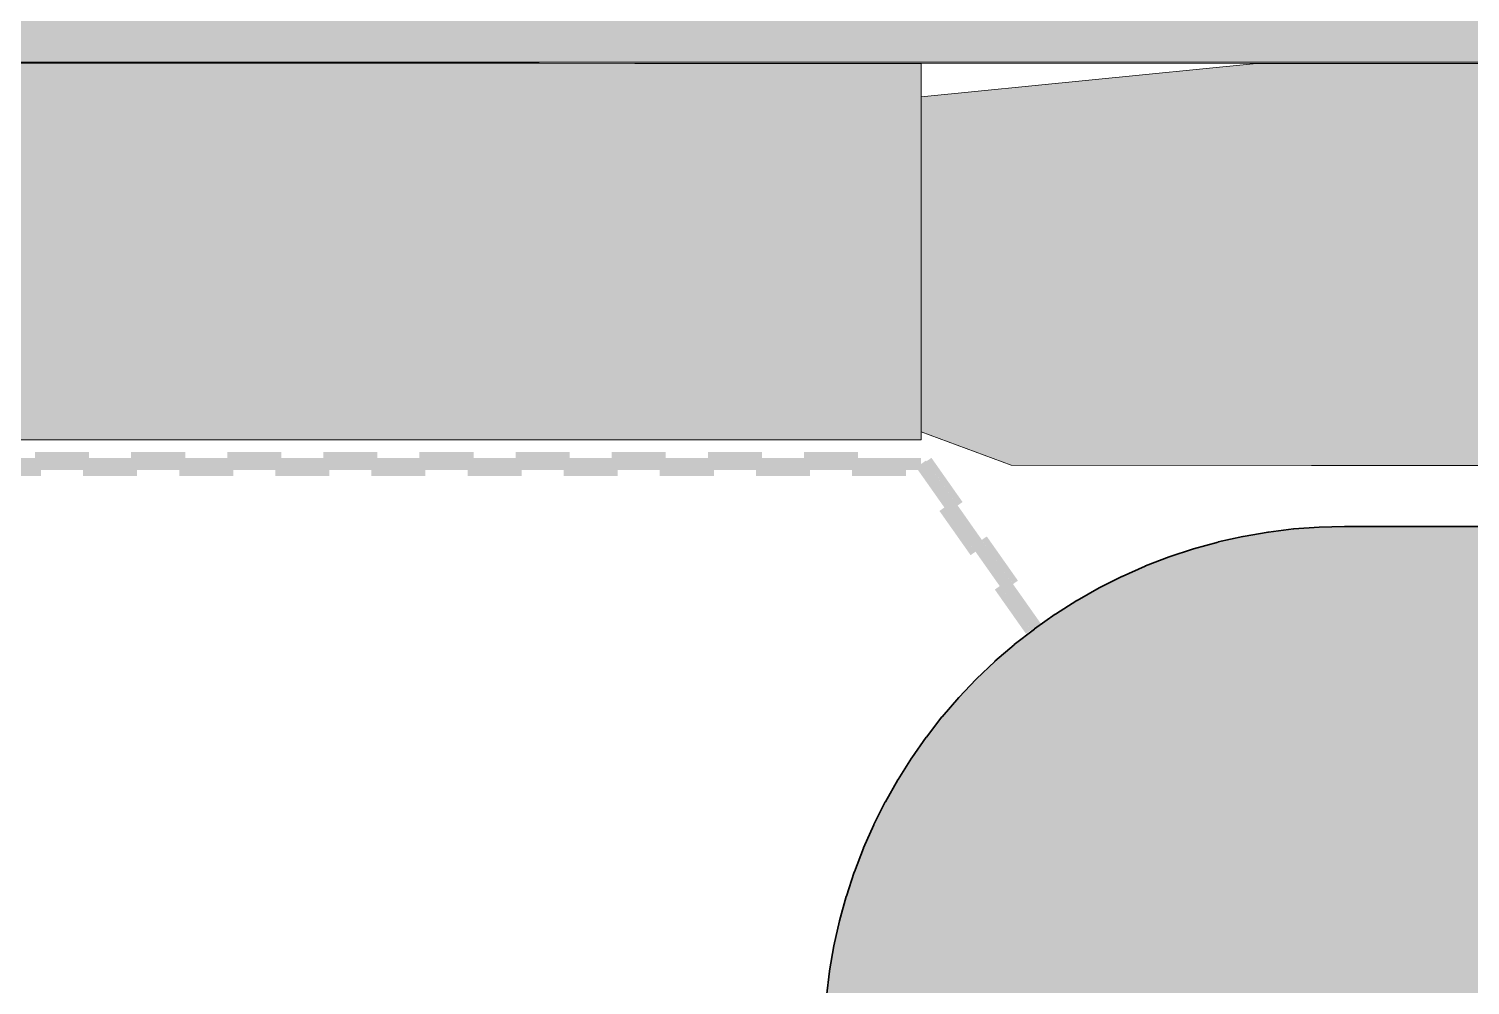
# Model space of a CAD drawing. Header units: millimetres. Extents: x -146962 to 322503, y -183624 to 284367.
# Drawn here: x 109168 to 112767, y 83099 to 85486 of the extents above; entities that cross this region are included whole.
import ezdxf

# ---------------------------------------------------------------- set-up
doc = ezdxf.new("R2010")
doc.units = ezdxf.units.MM
doc.layers.add('01_切断（構造・壁）', color=7, linetype='Continuous', lineweight=35)
doc.layers.add('30_敷地・外構', color=8, linetype='Continuous', lineweight=9)

msp = doc.modelspace()

# ---------------------------------------------------------------- hatches: boundary and pattern name
at = {"layer": '01_切断（構造・壁）', "true_color": 0xf2f0ec}
msp.add_hatch(color=8, dxfattribs=at).paths.add_polyline_path([(111306.9, 83556.4), (111307.1, 83556.9), (111338.3, 83612), (111338.6, 83612.4), (111372.5, 83665.9), (111372.7, 83666.3), (111409.2, 83718.1), (111409.5, 83718.5), (111448.4, 83768.5), (111448.7, 83768.9), (111490.1, 83816.8), (111490.4, 83817.2), (111534.1, 83863.1), (111534.5, 83863.4), (111580.3, 83907.1), (111580.7, 83907.5), (111628.6, 83948.9), (111629, 83949.2), (111679, 83988.1), (111679.4, 83988.4), (111731.1, 84024.9), (111731.5, 84025.2), (111785.1, 84059.1), (111785.5, 84059.3), (111840.6, 84090.6), (111841, 84090.8), (111897.6, 84119.3), (111898.1, 84119.5), (111956, 84145.2), (111956.4, 84145.4), (112015.5, 84168.2), (112016, 84168.3), (112076.1, 84188.2), (112076.6, 84188.3), (112137.7, 84205.2), (112138.1, 84205.4), (112199.9, 84219.2), (112200.4, 84219.3), (112262.8, 84230.2), (112263.3, 84230.2), (112326.2, 84238), (112326.7, 84238), (112389.9, 84242.7), (112390.3, 84242.7), (112453.8, 84244.3), (112454, 84244.3), (116142, 84243.7), (116142.2, 84243.7), (116205.6, 84242.2), (116206.1, 84242.1), (116269.3, 84237.5), (116269.8, 84237.4), (116332.6, 84229.7), (116333.1, 84229.6), (116395.5, 84218.8), (116395.9, 84218.7), (116457.7, 84204.8), (116458.2, 84204.7), (116519.2, 84187.8), (116519.7, 84187.6), (116579.8, 84167.8), (116580.2, 84167.6), (116639.3, 84144.8), (116639.8, 84144.6), (116697.6, 84118.9), (116698.1, 84118.7), (116754.6, 84090.3), (116755.1, 84090), (116810.2, 84058.8), (116810.6, 84058.6), (116864.1, 84024.7), (116864.5, 84024.4), (116916.2, 83987.9), (116916.6, 83987.7), (116966.5, 83948.7), (116966.9, 83948.4), (117014.8, 83907), (117015.2, 83906.7), (117061.1, 83863), (117061.4, 83862.7), (117105.1, 83816.8), (117105.4, 83816.5), (117146.7, 83768.5), (117147, 83768.1), (117186, 83718.2), (117186.3, 83717.8), (117222.7, 83666.1), (117223, 83665.7), (117256.9, 83612.2), (117257.1, 83611.7), (117288.3, 83556.7), (117288.6, 83556.2), (117317, 83499.7), (117317.2, 83499.2), (117342.9, 83441.3), (117343.1, 83440.9), (117365.9, 83381.8), (117366, 83381.4), (117385.9, 83321.2), (117386, 83320.8), (117402.9, 83259.7), (117403, 83259.3), (117416.9, 83197.5), (117417, 83197), (117427.8, 83134.6), (117427.9, 83134.1), (117435.6, 83071.3), (117435.7, 83070.8), (117440.3, 83007.7), (117440.4, 83007.2), (117441.9, 82943.8), (117441.9, 82943.5), (117441.7, 78883.2), (117441.7, 78883), (117440.1, 78819.6), (117440.1, 78819.1), (117435.4, 78756), (117435.4, 78755.5), (117427.6, 78692.7), (117427.6, 78692.2), (117416.8, 78629.8), (117416.7, 78629.3), (117402.8, 78567.6), (117402.7, 78567.1), (117385.8, 78506.1), (117385.7, 78505.6), (117365.8, 78445.6), (117365.6, 78445.1), (117342.9, 78386), (117342.7, 78385.6), (117317, 78327.7), (117316.8, 78327.3), (117288.4, 78270.7), (117288.2, 78270.3), (117257, 78215.2), (117256.7, 78214.8), (117222.9, 78161.3), (117222.6, 78160.9), (117186.2, 78109.2), (117185.9, 78108.8), (117146.9, 78058.9), (117146.6, 78058.5), (117105.3, 78010.6), (117105, 78010.2), (117061.3, 77964.4), (117061, 77964), (117015.2, 77920.4), (117014.8, 77920), (116966.9, 77878.7), (116966.5, 77878.4), (116916.6, 77839.4), (116916.2, 77839.1), (116864.5, 77802.7), (116864.1, 77802.4), (116810.7, 77768.5), (116810.2, 77768.3), (116755.2, 77737), (116754.7, 77736.8), (116698.2, 77708.3), (116697.8, 77708.1), (116639.9, 77682.4), (116639.5, 77682.3), (116580.4, 77659.4), (116580, 77659.3), (116519.9, 77639.4), (116519.4, 77639.3), (116458.4, 77622.3), (116458, 77622.2), (116396.2, 77608.3), (116395.7, 77608.2), (116333.4, 77597.4), (116332.9, 77597.3), (116270.1, 77589.5), (116269.6, 77589.5), (116206.5, 77584.8), (116206, 77584.8), (116142.7, 77583.2), (116142.2, 77583.2), (116079, 77584.7), (116078.5, 77584.7), (116015.4, 77589.3), (116014.9, 77589.4), (115952, 77597.1), (115951.6, 77597.1), (115889.2, 77607.9), (115888.7, 77608), (115827, 77621.8), (115826.5, 77622), (115765.5, 77638.8), (115765, 77638.9), (115704.9, 77658.7), (115704.4, 77658.9), (115645.4, 77681.6), (115644.9, 77681.8), (115587, 77707.4), (115586.6, 77707.6), (115530, 77736.1), (115529.6, 77736.3), (115474.5, 77767.4), (115474.1, 77767.7), (115420.6, 77801.5), (115420.2, 77801.8), (115368.4, 77838.2), (115368, 77838.5), (115318.1, 77877.4), (115317.7, 77877.7), (115269.7, 77919), (115269.4, 77919.3), (115223.5, 77962.9), (115223.1, 77963.2), (115179.4, 78009.1), (115179.2, 78009.3), (111491.4, 82070.2), (111491.3, 82070.4), (111449.8, 82118.4), (111449.5, 82118.8), (111410.4, 82168.7), (111410.1, 82169.1), (111373.6, 82220.8), (111373.3, 82221.2), (111339.4, 82274.7), (111339.2, 82275.2), (111307.9, 82330.2), (111307.6, 82330.7), (111279.1, 82387.2), (111278.9, 82387.7), (111253.2, 82445.6), (111253, 82446), (111230.2, 82505.1), (111230, 82505.6), (111210.1, 82565.7), (111209.9, 82566.2), (111193, 82627.2), (111192.9, 82627.7), (111178.9, 82689.5), (111178.9, 82690), (111168, 82752.4), (111167.9, 82752.9), (111160.1, 82815.7), (111160.1, 82816.2), (111155.4, 82879.4), (111155.3, 82879.9), (111153.7, 82943.2), (111153.7, 82943.7), (111155.3, 83007), (111155.3, 83007.5), (111159.9, 83070.7), (111160, 83071.2), (111167.7, 83134.1), (111167.7, 83134.5), (111178.5, 83197), (111178.6, 83197.4), (111192.5, 83259.3), (111192.6, 83259.7), (111209.5, 83320.8), (111209.6, 83321.3), (111229.5, 83381.4), (111229.6, 83381.9), (111252.4, 83441), (111252.6, 83441.5), (111278.2, 83499.4), (111278.4, 83499.8)])
at = {"layer": '30_敷地・外構'}
h = msp.add_hatch(color=8, dxfattribs=at)
h.paths.add_polyline_path([(-146961.6, 100544.4), (-108819.6, 189229.7), (-89282.5, 219876.6), (-87725.3, 222013.2), (-1960, 282350.2), (173183.5, 284367.4), (239071.9, 242938.5), (278732.3, 206218.7), (322502.8, 161506.8), (317095.5, -23424.9), (276188, -120904.3), (271912.1, -124752.2), (168970.1, -173180.4), (164528.6, -174703.6), (127795.8, -180332.5), (116091.1, -181838.5), (95830.1, -183624.1), (64542, -179082.3), (39436.2, -174835.1), (16841.2, -169717.9), (9303, -167782.1), (-59261.4, -128452.9), (-89342.1, -103737.6), (-132033, -30896.2), (-136480.3, -13511.6), (-141643.2, 9224.3), (-142349.3, 13012)])
h.paths.add_polyline_path([(85594.8, 85406.7), (55599.4, 41400), (55600.1, 29403.2), (10600.1, 29406), (10598.4, 1220), (163595.7, 1210.5), (163597.5, 29396.5), (118597.5, 29399.3), (118600.6, 85401.9)], flags=0)
h = msp.add_hatch(color=8, dxfattribs=at)
h.paths.add_polyline_path([(-122840.2, 122342), (-124831.9, 122199.7), (-125382.1, 127184.6), (-119142.9, 127610.9), (-110203.8, 126059.8), (-101386, 139828.7), (-111814.9, 146871.4), (-125386.9, 127190.5), (-128302.9, 127483.1), (-112865.1, 149879.6), (-97949, 139821), (-106558.1, 126363.1), (-96154.8, 124557.5), (-84181.2, 143578.1), (-81224.9, 142195.8), (-92705, 123956.1), (-85846, 122757.8), (-73838.7, 118944.5), (-70246.7, 120727.9), (-33698.7, 176216.8), (-24628.6, 169820), (-24099.8, 170888.2), (-27029.2, 174726.9), (-57116.4, 196499.8), (-72067.4, 207855.7), (-85148.3, 217059.9), (-84173.3, 218397.8), (-71137.2, 209024.8), (-56225.3, 197700), (-26154.4, 175940), (-20805.1, 169525.6), (-15969.9, 162255.1), (-12465.5, 158611.3), (-6133.6, 155823.8), (3424, 152450.6), (17669.8, 141847.4), (27443, 134456.7), (31781.6, 127734.5), (35710.4, 124737.2), (44841.1, 118867.1), (53136.6, 112268.6), (69058.5, 98453.7), (76931.3, 96076.4), (84316.3, 96974.8), (105584.3, 97704.1), (108980, 99628.1), (111619.8, 98946.6), (128502.7, 110998.1), (139073.2, 119226.9), (141070.1, 121111.3), (142079.5, 120500.2), (153772, 135697.8), (164346, 148204), (186381.1, 173801.6), (201679.2, 193130.3), (206641.2, 199175.6), (222524, 219930.2), (233589.6, 234002.1), (233380.2, 235651.7), (233479.2, 239338.8), (236016.8, 238953), (239433.6, 235443.1), (244858.1, 229058.3), (246428.3, 227144.8), (247784.9, 225733.5), (250142.7, 223717.5), (257186.8, 217858.8), (260140, 215049.7), (266581.2, 208737.8), (268524.9, 207421.8), (269565.2, 206785.9), (273555.2, 203995.4), (275243.4, 202634.7), (273766.3, 200330.1), (249472.1, 171828.1), (244460.4, 168467.3), (219590.3, 134888), (219281.2, 130288.6), (222308.8, 127382.2), (218328.2, 122378), (201012.9, 135474.2), (205076.1, 139747.9), (209933.6, 136395.1), (214219.3, 137154), (239074.6, 170296.9), (245308.6, 174359.2), (262141.1, 194026.6), (264347.5, 196655.8), (264229.2, 202071), (260868.4, 200548), (254364.4, 197479.7), (239220.3, 189107.3), (237482.7, 188496.6), (235341.3, 188181.5), (232949.3, 188065.5), (226534.8, 188210), (218403.7, 187803.2), (215398.4, 187510.6), (203372.8, 188731.2), (197599.5, 180155.3), (208370.5, 176073), (207498.2, 173758.5), (196008.1, 178106.9), (167763.6, 145281.4), (157251.8, 132853.3), (148185.2, 121294.5), (146164, 118673.1), (139512.8, 111901.8), (132793.7, 105976.6), (126708.6, 101169.9), (116615.5, 94168.8), (117216, 92845.1), (224067.3, 96365.1), (282091, 96336.4), (282084.8, 91836.7), (240328.6, 91868.6), (237220, 88795.9), (231843.6, 89406.9), (229114.5, 91871.7), (224145.4, 91875), (162162.3, 89837.4), (118595, 88296.5), (118594.6, 85401.9), (85594.8, 85406.7), (55599.4, 41400), (55599.4, 41184.9), (50893.1, 31639.3), (49834.3, 29017.9), (49720.2, 26020.9), (53022.4, -14687.8), (60477.6, -14422.2), (115137.7, -13510.7), (181453.1, -12082.6), (276537.9, -9682.5), (281613.6, -9606.4), (282929.4, -20580.6), (297015.6, -54961.9), (193104.1, -65584.1), (200361.3, -105230.9), (160997.6, -112555.1), (160160.9, -111646.8), (154189.9, -113444.6), (158336.7, -127436.4), (163073.3, -143732), (181853.5, -141520.3), (205594.6, -139014.7), (210124.3, -137839.2), (211550.5, -143661), (206667.3, -144935.7), (182517.5, -147473.7), (139395, -153205.3), (83173.3, -161461.3), (44137, -168143.7), (40406.5, -169927.4), (39607.6, -168896.8), (39070.5, -161841.3), (42125, -161347.5), (68065.5, -156897.4), (70645.1, -152915), (66736.7, -133729.4), (64071.2, -132402), (26004.8, -137991.8), (24369.5, -139709.9), (28757.2, -161918.2), (24809.1, -162567), (19136.9, -133830.7), (8512.2, -91546.1), (28215.3, -85921.2), (53536.6, -79662.7), (55225.9, -77297.8), (49955.8, -51470.5), (48593.3, -51026.8), (9510, -63984.5), (-19962.2, -72602), (-21528.2, -75422.7), (-6279.1, -135803), (-3999.5, -137744.2), (7149.6, -135420.7), (8161.6, -140309.7), (-6566.7, -143375.3), (-10373.8, -144379.4), (-11853.6, -139604.4), (-10624.3, -136902.3), (-26628.6, -73581.5), (-48815, -79461.9), (-49837.5, -81181.7), (-40029.2, -120653.2), (-44856.5, -121939.4), (-56410.2, -124323), (-57250.5, -121435.7), (-45575.5, -119030.8), (-56088.5, -76730.5), (-39530.6, -72346.2), (-37922.7, -68894.2), (-46709.1, -35631.2), (-101999.9, -43658.1), (-105928.8, -33121.9), (-46871.5, -24546.5), (-1154, -19166.8), (27094.9, -16439.3), (42358.3, -15518.9), (38407.8, 25464.1), (-22859.2, 20440.8), (-23716.6, 21531.6), (-60468.8, 18589.7), (-102972.7, 14487.1), (-124082.6, 12096.2), (-119214.1, -9343.4), (-114511.1, -27726.3), (-127363.9, -28973.1), (-131619.5, -12338.2), (-136745.8, 10236.5), (-137373.2, 13602.3), (-126278.6, 19582.3), (-125070, 17897.2), (-123154.8, 16401.9), (-105268, 18774.4), (-104118, 19689.3), (-93959.6, 78886.7), (-95519.2, 80945.9), (-111933, 83203.9), (-124615.7, 83580.8), (-136705.7, 82580.5), (-139787.2, 86331.7), (-124722, 87569.4), (-111597.9, 87185.9), (-94975.1, 84902), (-92612.2, 86731.1), (-87794.2, 114845.7), (-89223.4, 117261.4)])
h.paths.add_polyline_path([(225182.3, -56782.8), (284989, -50673.3), (287561.7, -46378.1), (277940.6, -22904.8), (275078.1, -20717.4), (216863, -22176), (215663.9, -23104.1), (222062.7, -54339.7)], flags=0)
h.paths.add_polyline_path([(145208.7, -145837.8), (157734.5, -144360.9), (152794.4, -129298), (148704.8, -115096.1), (137910.9, -118346), (143251, -144536.4)], flags=0)
h.paths.add_polyline_path([(136284, -110372.2), (138299, -112051.8), (159904.6, -106657.8), (191998.5, -100688.1), (193135.4, -99033.7), (190968.5, -87200.4), (189288.7, -86593.5), (135556.4, -97035.6), (133840.3, -98421)], flags=0)
h.paths.add_polyline_path([(195030.4, -59862.3), (216356.1, -57681.7), (217592.6, -54905.2), (211268.4, -24010.7), (208839.7, -22385.8), (186398.2, -22949.7), (184934, -24919.2), (191037.9, -56315.8)], flags=0)
h.paths.add_polyline_path([(132544.1, -92038.8), (134796.7, -93114.3), (188521.5, -82666), (189881.2, -81278.2), (187579.5, -68698.6), (185198.8, -67623.5), (131889.1, -79028), (130193.7, -80532.1)], flags=0)
h.paths.add_polyline_path([(102464.7, -104936.9), (111199.3, -148493.8), (113544.2, -150947.2), (137191.4, -147470), (138853.7, -145428.4), (122666.3, -66131.1), (119622.2, -64604.8), (97267, -69109.2), (95375.2, -71198.1)], flags=0)
h.paths.add_polyline_path([(128808.9, -73746.9), (131052.8, -75122.6), (184161.8, -63762.2), (186036.3, -61148.4), (183556.7, -50881.2), (180347.5, -48903.8), (128824.2, -59813.1), (126498.1, -62399.9)], flags=0)
h.paths.add_polyline_path([(63485.8, -77827.8), (78685.3, -152326.8), (83334.1, -155385.6), (105357.5, -152150.3), (107284.3, -149245.8), (98548.1, -105738.4), (91863.9, -73932.2), (87710.5, -71037.6), (65111.5, -75591.1)], flags=0)
h.paths.add_polyline_path([(118962.8, -25496.4), (124624.1, -53257.8), (126593.6, -54159.2), (180534.4, -42732.5), (181966.5, -41044.7), (179057, -26065.5), (176230, -23190.4), (120220.6, -24397.8)], flags=0)
h.paths.add_polyline_path([(58586.8, -53818.7), (61407.3, -67640.9), (63929.4, -69711), (118434, -58732.5), (120711.3, -56528.6), (118285.1, -44667.9), (115794, -43121.2), (60393.4, -51483)], flags=0)
h.paths.add_polyline_path([(46735.6, -85456.3), (43964.7, -88200.4), (52258.4, -127447.3), (55020.5, -128685.3), (63344.9, -127459.2), (64954.4, -125017.8), (56892.9, -85496.2), (54497.5, -83539.7)], flags=0)
h.paths.add_polyline_path([(14943, -96638.7), (20401.3, -118372), (22055.9, -124773.7), (23706.9, -131518.2), (25271.5, -133056.9), (46385.3, -129953.7), (48360.2, -125911.9), (40544.6, -88924), (37345.2, -87785.7), (29246, -89790.4), (17168.1, -93230.5)], flags=0)
h.paths.add_polyline_path([(54428.8, -33440.1), (56957.9, -45829.5), (59129.4, -47633.5), (115195.4, -39174.4), (116670.5, -36741.2), (114492.9, -26062.8), (112866, -24538.5), (61343.9, -25405.3)], flags=0)
h.paths.add_polyline_path([(235371.7, 230629.8), (225283.3, 217786.4), (209375.5, 197000.4), (205161.6, 190545.3), (215403.7, 189519.2), (218262.7, 189788), (226505.8, 190207.7), (232928.2, 190056.9), (235150.5, 190167.8), (237005.5, 190443.2), (238394.6, 190936.1), (253419, 199238.1), (260834.4, 203050.7), (264164.2, 204697.5), (264130.2, 206248.2), (257711.7, 212542.2), (254863.3, 215242.4), (247889.5, 221045.2), (245375.5, 223185.5), (243807.8, 224828.5), (242179.6, 226813.6), (238965, 230597.6)], flags=0)
h.paths.add_polyline_path([(40154.2, -26666.9), (27952.7, -27402.2), (4.9, -30088.3), (-41705.2, -35004.3), (-33404.8, -66437.5), (-29267, -69319.7), (-13377.8, -65473.8), (8111.5, -59196.5), (24962.7, -54123.8), (48878.4, -46196), (46431.4, -34216.2)], flags=0)
h.paths.add_polyline_path([(49748.9, -13567.6), (46401.1, 24616.8), (46355.7, 25021.5), (45933.6, 25762.3), (44759.1, 25638.4), (44615, 24324.1), (48074, -13711.8), (48399, -14089.4), (48715.7, -14273.4), (49596.8, -14189.5)], flags=0)
h.paths.add_polyline_path([(13312.9, 83539.2), (-11019.6, 81542.5), (-51867.4, 87356.5), (-49674.8, 101275.7), (-51861.9, 105661.7), (-80080.4, 114638.7), (-83002.5, 113216), (-98347.6, 23771), (-95271.3, 21400.8), (-67294.6, 24104.3), (-63731.7, 28824.5), (-58421.9, 59546), (-27097.8, 57308.1), (-23876.9, 56700.4), (-21882.9, 54552.6), (-22150, 52965), (-25677, 30136.6), (-23458.5, 27732.5), (20413.5, 31336.1), (31852.4, 33877.7), (45489.9, 35374.6), (47008.8, 38229.1), (50203.9, 43609.7), (51949.3, 46385.4), (57490, 53765.5), (66058.5, 64695), (66380, 65742.2), (67278.2, 67060.1), (66869.9, 67338.3), (66891, 67406.9), (64467.3, 69580.7), (76437.5, 85728.1), (72211.5, 88864.4), (70766.5, 90241.1), (69881.7, 90593.5), (68034.8, 91964.3), (67671.4, 91473.8), (65361.5, 92393.8), (54375.4, 101924.8), (50711.5, 100951.9), (39311, 81961)], flags=0)
h.paths.add_polyline_path([(12443.6, 134254.1), (-8794.8, 105401), (-11562.8, 90337.7), (-9670.1, 87668.5), (13247.8, 89539.4), (36045.4, 88158.3), (47154.1, 106670.6), (46396.5, 108693.1), (40760.9, 113175.8), (31691.2, 119010.2), (26564.6, 122909.3), (22233.8, 129625.2), (15465.2, 134740.8)], flags=0)
h.paths.add_polyline_path([(-26435.8, 51409.1), (-28723.6, 53420.7), (-53473.4, 55191.6), (-55382.6, 53691.8), (-59795.5, 28142.5), (-57139.3, 25019.5), (-32199.8, 27021.1), (-29883.2, 29065.5)], flags=0)
h.paths.add_polyline_path([(-17578.5, 90718), (-14441.7, 107850.4), (7616.2, 137813.9), (5557.2, 142136.5), (89.7, 146204.4), (-9026.1, 149429.6), (-12217.4, 147378.4), (-42764.6, 106597.8), (-44666.3, 94551.1), (-42880.8, 92133.3), (-20517.9, 88951.6)], flags=0)
h.paths.add_polyline_path([(-67942.4, 117883.5), (-67357.1, 116879.9), (-50452.7, 111510.2), (-44924.6, 114539.1), (-13828.6, 156074), (-19708.5, 162067.6), (-31001.6, 170041), (-33951.1, 169484.1)], flags=0)
at = {"layer": '30_敷地・外構', "true_color": 0xcfe0b8}
for points in [[(108536.3, 84852), (108536.3, 84930.4), (108536.3, 85087), (108536.3, 85165.4), (108536.3, 85243.7), (108536.3, 85322), (108536.4, 85400.4), (108774.7, 85400.3), (109013, 85400.3), (109251.4, 85400.3), (109728, 85400.2), (109966.4, 85400.1), (110204.7, 85400.1), (110443, 85400.1), (110681.4, 85400), (110919.7, 85400), (111158, 85400), (111396.4, 85399.9), (111396.3, 85321.6), (111396.3, 85243.3), (111396.3, 85008.3), (111396.3, 84929.9), (111396.3, 84851.6), (111396.3, 84773.3), (111396.3, 84694.9), (111396.2, 84616.6), (111396.2, 84538.3), (111396.2, 84459.9), (111157.9, 84460), (110919.6, 84460), (110442.9, 84460.1), (110204.6, 84460.1), (109727.9, 84460.2), (109489.6, 84460.2), (109012.9, 84460.3), (108536.2, 84460.4), (108536.2, 84538.7), (108536.2, 84617), (108536.3, 84695.4), (108536.3, 84773.7)], [(111396.3, 85316.3), (112233.9, 85399.8), (113196.4, 85399.7), (113196.3, 84772.6), (113196.2, 84563.5), (113121.2, 84396.3), (112746.2, 84396.4), (112371.2, 84396.5), (111621.2, 84396.7), (111396.2, 84480.4), (111396.3, 84689.4), (111396.3, 84898.4)]]:
    msp.add_hatch(color=8, dxfattribs=at).paths.add_polyline_path(points)
at = {"layer": '30_敷地・外構', "true_color": 0x8a6a4a}
for points in [[(109183.8, 84415.3), (109183.8, 84417.8), (109183.8, 84421.5), (109183.8, 84424), (109183.8, 84425.3), (109183.8, 84427.8), (109183.8, 84430.3), (109206.3, 84430.3), (109217.6, 84430.3), (109228.8, 84430.3), (109240.1, 84430.3), (109285.1, 84430.2), (109296.3, 84430.2), (109318.8, 84430.2), (109318.8, 84429), (109318.8, 84427.7), (109318.8, 84426.5), (109318.8, 84425.2), (109318.8, 84422.7), (109318.8, 84421.5), (109318.8, 84419), (109318.8, 84416.5), (109318.8, 84415.2), (109307.6, 84415.2), (109296.3, 84415.2), (109251.3, 84415.3), (109240.1, 84415.3), (109228.8, 84415.3), (109217.6, 84415.3), (109206.3, 84415.3), (109195.1, 84415.3)], [(109423.8, 84415.2), (109423.8, 84416.5), (109423.8, 84430.2), (109435.1, 84430.2), (109446.3, 84430.2), (109457.6, 84430.2), (109468.8, 84430.2), (109491.3, 84430.2), (109502.6, 84430.2), (109513.8, 84430.2), (109525.1, 84430.2), (109536.3, 84430.2), (109547.6, 84430.2), (109558.8, 84430.2), (109558.8, 84429), (109558.8, 84427.7), (109558.8, 84426.5), (109558.8, 84425.2), (109558.8, 84424), (109558.8, 84422.7), (109558.8, 84421.5), (109558.8, 84420.2), (109558.8, 84417.7), (109558.8, 84416.5), (109558.8, 84415.2), (109536.3, 84415.2), (109525.1, 84415.2), (109513.8, 84415.2), (109491.3, 84415.2), (109480.1, 84415.2), (109468.8, 84415.2), (109457.6, 84415.2), (109446.3, 84415.2), (109435.1, 84415.2)], [(109663.8, 84423.9), (109663.8, 84425.2), (109663.8, 84426.4), (109663.8, 84427.7), (109663.8, 84428.9), (109663.8, 84430.2), (109697.6, 84430.2), (109708.8, 84430.2), (109720.1, 84430.2), (109731.3, 84430.2), (109753.8, 84430.2), (109765.1, 84430.2), (109798.8, 84430.2), (109798.8, 84428.9), (109798.8, 84426.4), (109798.8, 84425.2), (109798.8, 84423.9), (109798.8, 84421.4), (109798.8, 84420.2), (109798.8, 84418.9), (109798.8, 84416.4), (109798.8, 84415.2), (109787.6, 84415.2), (109776.3, 84415.2), (109765.1, 84415.2), (109753.8, 84415.2), (109731.3, 84415.2), (109720.1, 84415.2), (109708.8, 84415.2), (109697.6, 84415.2), (109686.3, 84415.2), (109675.1, 84415.2), (109663.8, 84415.2), (109663.8, 84416.4), (109663.8, 84418.9), (109663.8, 84420.2), (109663.8, 84421.4)], [(109903.8, 84415.2), (109903.8, 84417.7), (109903.8, 84418.9), (109903.8, 84420.2), (109903.8, 84421.4), (109903.8, 84423.9), (109903.8, 84425.2), (109903.8, 84426.4), (109903.8, 84427.7), (109903.8, 84428.9), (109903.8, 84430.2), (109915.1, 84430.2), (109926.3, 84430.2), (109937.6, 84430.2), (109948.8, 84430.2), (109960.1, 84430.1), (109971.3, 84430.1), (109982.6, 84430.1), (109993.8, 84430.1), (110005.1, 84430.1), (110016.3, 84430.1), (110027.6, 84430.1), (110038.8, 84430.1), (110038.8, 84428.9), (110038.8, 84426.4), (110038.8, 84423.9), (110038.8, 84421.4), (110038.8, 84418.9), (110038.8, 84417.6), (110038.8, 84416.4), (110038.8, 84415.1), (110027.6, 84415.1), (110016.3, 84415.1), (110005.1, 84415.1), (109982.6, 84415.1), (109971.3, 84415.1), (109960.1, 84415.1), (109948.8, 84415.2), (109937.6, 84415.2), (109926.3, 84415.2), (109915.1, 84415.2)], [(110143.8, 84415.1), (110143.8, 84417.6), (110143.8, 84418.9), (110143.8, 84420.1), (110143.8, 84421.4), (110143.8, 84423.9), (110143.8, 84425.1), (110143.8, 84426.4), (110143.8, 84427.6), (110143.8, 84428.9), (110143.8, 84430.1), (110166.3, 84430.1), (110177.6, 84430.1), (110200.1, 84430.1), (110211.3, 84430.1), (110233.8, 84430.1), (110256.3, 84430.1), (110278.8, 84430.1), (110278.8, 84427.6), (110278.8, 84426.4), (110278.8, 84425.1), (110278.8, 84423.9), (110278.8, 84422.6), (110278.8, 84421.4), (110278.8, 84420.1), (110278.8, 84418.9), (110278.8, 84417.6), (110278.8, 84415.1), (110267.6, 84415.1), (110256.3, 84415.1), (110245.1, 84415.1), (110233.8, 84415.1), (110211.3, 84415.1), (110200.1, 84415.1), (110188.8, 84415.1), (110177.6, 84415.1), (110166.3, 84415.1), (110155.1, 84415.1)], [(110383.8, 84423.8), (110383.8, 84426.3), (110383.8, 84428.8), (110383.8, 84430.1), (110440.1, 84430.1), (110451.3, 84430.1), (110462.6, 84430.1), (110473.8, 84430.1), (110485.1, 84430.1), (110518.8, 84430.1), (110518.8, 84428.8), (110518.8, 84427.6), (110518.8, 84426.3), (110518.8, 84425.1), (110518.8, 84423.8), (110518.8, 84421.3), (110518.8, 84418.8), (110518.8, 84417.6), (110518.8, 84416.3), (110518.8, 84415.1), (110496.3, 84415.1), (110485.1, 84415.1), (110462.6, 84415.1), (110451.3, 84415.1), (110428.8, 84415.1), (110417.6, 84415.1), (110406.3, 84415.1), (110395.1, 84415.1), (110383.8, 84415.1), (110383.8, 84416.3), (110383.8, 84417.6), (110383.8, 84418.8), (110383.8, 84421.3)], [(110623.8, 84423.8), (110623.8, 84425.1), (110623.8, 84426.3), (110623.8, 84428.8), (110623.8, 84430.1), (110657.6, 84430), (110668.8, 84430), (110691.3, 84430), (110702.6, 84430), (110713.8, 84430), (110725.1, 84430), (110736.3, 84430), (110758.8, 84430), (110758.8, 84427.5), (110758.8, 84426.3), (110758.8, 84423.8), (110758.8, 84421.3), (110758.8, 84417.5), (110758.8, 84416.3), (110758.8, 84415), (110747.6, 84415), (110736.3, 84415), (110702.6, 84415), (110691.3, 84415), (110657.6, 84415), (110646.3, 84415), (110635.1, 84415.1), (110623.8, 84415.1), (110623.8, 84416.3), (110623.8, 84418.8), (110623.8, 84420.1), (110623.8, 84421.3)], [(110863.8, 84415), (110863.8, 84417.5), (110863.8, 84418.8), (110863.8, 84420), (110863.8, 84421.3), (110863.8, 84423.8), (110863.8, 84425), (110863.8, 84426.3), (110863.8, 84427.5), (110863.8, 84428.8), (110863.8, 84430), (110875.1, 84430), (110886.3, 84430), (110897.6, 84430), (110908.8, 84430), (110953.8, 84430), (110965.1, 84430), (110976.3, 84430), (110987.6, 84430), (110998.8, 84430), (110998.8, 84428.7), (110998.8, 84427.5), (110998.8, 84426.2), (110998.8, 84425), (110998.8, 84423.7), (110998.8, 84421.2), (110998.8, 84420), (110998.8, 84418.7), (110998.8, 84417.5), (110998.8, 84416.2), (110998.8, 84415), (110976.3, 84415), (110965.1, 84415), (110931.3, 84415), (110920.1, 84415), (110908.8, 84415), (110897.6, 84415), (110886.3, 84415), (110875.1, 84415)], [(111103.8, 84415), (111103.8, 84417.5), (111103.8, 84418.7), (111103.8, 84421.2), (111103.8, 84423.7), (111103.8, 84426.2), (111103.8, 84428.7), (111103.8, 84430), (111160.1, 84430), (111171.3, 84430), (111182.6, 84430), (111193.8, 84430), (111205.1, 84430), (111216.3, 84430), (111238.8, 84430), (111238.8, 84428.7), (111238.8, 84426.2), (111238.8, 84423.7), (111238.8, 84421.2), (111238.8, 84418.7), (111238.8, 84416.2), (111238.8, 84415), (111227.6, 84415), (111216.3, 84415), (111193.8, 84415), (111182.6, 84415), (111171.3, 84415), (111160.1, 84415), (111148.8, 84415), (111137.6, 84415), (111126.3, 84415), (111115.1, 84415)], [(108426.4, 84390.4), (108426.4, 84392.9), (108426.4, 84400.4), (108426.4, 84402.9), (108426.4, 84405.4), (108426.4, 84407.9), (108426.4, 84410.4), (108426.4, 84412.9), (108426.4, 84415.4), (108673.9, 84415.3), (108921.4, 84415.3), (109416.3, 84415.2), (109663.8, 84415.2), (109911.3, 84415.2), (110158.8, 84415.1), (110406.3, 84415.1), (110653.8, 84415), (110901.2, 84415), (111148.7, 84415), (111396.2, 84414.9), (111396.2, 84412.4), (111396.2, 84409.9), (111396.2, 84407.4), (111396.2, 84404.9), (111396.2, 84402.4), (111396.2, 84397.4), (111396.2, 84394.9), (111396.2, 84392.4), (111396.2, 84389.9), (111396.2, 84387.4), (111396.2, 84384.9), (111148.7, 84385), (110901.2, 84385), (110653.8, 84385), (110406.3, 84385.1), (110158.8, 84385.1), (109911.3, 84385.2), (109663.8, 84385.2), (109416.3, 84385.2), (109168.9, 84385.3), (108921.4, 84385.3), (108673.9, 84385.3), (108426.4, 84385.4)], [(108426.4, 84390.4), (108426.4, 84392.9), (108426.4, 84400.4), (108426.4, 84402.9), (108426.4, 84405.4), (108426.4, 84407.9), (108426.4, 84410.4), (108426.4, 84412.9), (108426.4, 84415.4), (108673.9, 84415.3), (108921.4, 84415.3), (109416.3, 84415.2), (109663.8, 84415.2), (109911.3, 84415.2), (110158.8, 84415.1), (110406.3, 84415.1), (110653.8, 84415), (110901.2, 84415), (111148.7, 84415), (111396.2, 84414.9), (111396.2, 84412.4), (111396.2, 84409.9), (111396.2, 84407.4), (111396.2, 84404.9), (111396.2, 84402.4), (111396.2, 84397.4), (111396.2, 84394.9), (111396.2, 84392.4), (111396.2, 84389.9), (111396.2, 84387.4), (111396.2, 84384.9), (111148.7, 84385), (110901.2, 84385), (110653.8, 84385), (110406.3, 84385.1), (110158.8, 84385.1), (109911.3, 84385.2), (109663.8, 84385.2), (109416.3, 84385.2), (109168.9, 84385.3), (108921.4, 84385.3), (108673.9, 84385.3), (108426.4, 84385.4)], [(108426.4, 84390.4), (108426.4, 84392.9), (108426.4, 84400.4), (108426.4, 84402.9), (108426.4, 84405.4), (108426.4, 84407.9), (108426.4, 84410.4), (108426.4, 84412.9), (108426.4, 84415.4), (108673.9, 84415.3), (108921.4, 84415.3), (109416.3, 84415.2), (109663.8, 84415.2), (109911.3, 84415.2), (110158.8, 84415.1), (110406.3, 84415.1), (110653.8, 84415), (110901.2, 84415), (111148.7, 84415), (111396.2, 84414.9), (111396.2, 84412.4), (111396.2, 84409.9), (111396.2, 84407.4), (111396.2, 84404.9), (111396.2, 84402.4), (111396.2, 84397.4), (111396.2, 84394.9), (111396.2, 84392.4), (111396.2, 84389.9), (111396.2, 84387.4), (111396.2, 84384.9), (111148.7, 84385), (110901.2, 84385), (110653.8, 84385), (110406.3, 84385.1), (110158.8, 84385.1), (109911.3, 84385.2), (109663.8, 84385.2), (109416.3, 84385.2), (109168.9, 84385.3), (108921.4, 84385.3), (108673.9, 84385.3), (108426.4, 84385.4)], [(111407.9, 84357.3), (111383.9, 84391.3), (111388, 84394.2), (111390.1, 84395.6), (111394.2, 84398.5), (111396.2, 84399.9), (111398.3, 84401.4), (111400.3, 84402.8), (111402.3, 84404.3), (111406.4, 84407.1), (111408.5, 84408.6), (111432.4, 84374.6), (111456.4, 84340.5), (111504.4, 84272.5), (111528.3, 84238.4), (111552.3, 84204.4), (111576.3, 84170.4), (111600.2, 84136.4), (111624.2, 84102.3), (111648.2, 84068.3), (111672.2, 84034.3), (111696.1, 84000.3), (111694.1, 83998.8), (111692, 83997.4), (111690, 83995.9), (111688, 83994.5), (111685.9, 83993.1), (111683.9, 83991.6), (111681.8, 83990.2), (111679.8, 83988.7), (111677.7, 83987.3), (111675.7, 83985.9), (111673.7, 83984.4), (111671.6, 83983), (111647.6, 84017), (111599.7, 84085.1), (111575.7, 84119.1), (111551.8, 84153.1), (111503.8, 84221.2), (111479.8, 84255.2)], [(111407.9, 84357.3), (111383.9, 84391.3), (111388, 84394.2), (111390.1, 84395.6), (111394.2, 84398.5), (111396.2, 84399.9), (111398.3, 84401.4), (111400.3, 84402.8), (111402.3, 84404.3), (111406.4, 84407.1), (111408.5, 84408.6), (111432.4, 84374.6), (111456.4, 84340.5), (111504.4, 84272.5), (111528.3, 84238.4), (111552.3, 84204.4), (111576.3, 84170.4), (111600.2, 84136.4), (111624.2, 84102.3), (111648.2, 84068.3), (111672.2, 84034.3), (111696.1, 84000.3), (111694.1, 83998.8), (111692, 83997.4), (111690, 83995.9), (111688, 83994.5), (111685.9, 83993.1), (111683.9, 83991.6), (111681.8, 83990.2), (111679.8, 83988.7), (111677.7, 83987.3), (111675.7, 83985.9), (111673.7, 83984.4), (111671.6, 83983), (111647.6, 84017), (111599.7, 84085.1), (111575.7, 84119.1), (111551.8, 84153.1), (111503.8, 84221.2), (111479.8, 84255.2)], [(111407.9, 84357.3), (111383.9, 84391.3), (111388, 84394.2), (111390.1, 84395.6), (111394.2, 84398.5), (111396.2, 84399.9), (111398.3, 84401.4), (111400.3, 84402.8), (111402.3, 84404.3), (111406.4, 84407.1), (111408.5, 84408.6), (111432.4, 84374.6), (111456.4, 84340.5), (111504.4, 84272.5), (111528.3, 84238.4), (111552.3, 84204.4), (111576.3, 84170.4), (111600.2, 84136.4), (111624.2, 84102.3), (111648.2, 84068.3), (111672.2, 84034.3), (111696.1, 84000.3), (111694.1, 83998.8), (111692, 83997.4), (111690, 83995.9), (111688, 83994.5), (111685.9, 83993.1), (111683.9, 83991.6), (111681.8, 83990.2), (111679.8, 83988.7), (111677.7, 83987.3), (111675.7, 83985.9), (111673.7, 83984.4), (111671.6, 83983), (111647.6, 84017), (111599.7, 84085.1), (111575.7, 84119.1), (111551.8, 84153.1), (111503.8, 84221.2), (111479.8, 84255.2)], [(111410.8, 84407.5), (111411.8, 84408.2), (111412.8, 84408.9), (111413.8, 84409.6), (111414.9, 84410.4), (111416.9, 84411.8), (111417.9, 84412.5), (111421, 84414.7), (111422, 84415.4), (111428.5, 84406.2), (111435, 84397), (111441.5, 84387.8), (111447.9, 84378.6), (111454.4, 84369.4), (111460.9, 84360.2), (111467.4, 84351), (111473.9, 84341.8), (111480.3, 84332.6), (111486.8, 84323.4), (111493.3, 84314.2), (111499.8, 84305), (111498.8, 84304.3), (111497.7, 84303.6), (111496.7, 84302.9), (111495.7, 84302.1), (111493.6, 84300.7), (111492.6, 84300), (111491.6, 84299.3), (111490.6, 84298.5), (111489.6, 84297.8), (111488.5, 84297.1), (111487.5, 84296.4), (111481, 84305.6), (111474.6, 84314.8), (111468.1, 84324), (111461.6, 84333.2), (111455.1, 84342.4), (111448.6, 84351.6), (111442.2, 84360.8), (111435.7, 84370), (111429.2, 84379.2), (111422.7, 84388.4), (111416.2, 84397.6), (111409.8, 84406.8)], [(109063.8, 84370.3), (109063.8, 84372.8), (109063.8, 84375.3), (109063.8, 84377.8), (109063.8, 84380.3), (109063.8, 84382.8), (109063.8, 84384), (109063.8, 84385.3), (109075.1, 84385.3), (109086.3, 84385.3), (109097.6, 84385.3), (109108.8, 84385.3), (109120.1, 84385.3), (109131.3, 84385.3), (109142.6, 84385.3), (109153.8, 84385.3), (109165.1, 84385.3), (109176.3, 84385.3), (109187.6, 84385.3), (109198.8, 84385.3), (109198.8, 84384), (109198.8, 84381.5), (109198.8, 84380.3), (109198.8, 84379), (109198.8, 84376.5), (109198.8, 84375.3), (109198.8, 84374), (109198.8, 84371.5), (109198.8, 84370.3), (109187.6, 84370.3), (109176.3, 84370.3), (109165.1, 84370.3), (109153.8, 84370.3), (109142.6, 84370.3), (109131.3, 84370.3), (109120.1, 84370.3), (109108.8, 84370.3), (109097.6, 84370.3), (109086.3, 84370.3), (109075.1, 84370.3)], [(109303.8, 84370.2), (109303.8, 84372.7), (109303.8, 84374), (109303.8, 84375.2), (109303.8, 84376.5), (109303.8, 84377.7), (109303.8, 84380.2), (109303.8, 84381.5), (109303.8, 84382.7), (109303.8, 84384), (109303.8, 84385.2), (109326.3, 84385.2), (109337.6, 84385.2), (109348.8, 84385.2), (109360.1, 84385.2), (109382.6, 84385.2), (109393.8, 84385.2), (109405.1, 84385.2), (109416.3, 84385.2), (109427.6, 84385.2), (109438.8, 84385.2), (109438.8, 84384), (109438.8, 84382.7), (109438.8, 84381.5), (109438.8, 84380.2), (109438.8, 84379), (109438.8, 84376.5), (109438.8, 84375.2), (109438.8, 84374), (109438.8, 84371.5), (109438.8, 84370.2), (109427.6, 84370.2), (109416.3, 84370.2), (109393.8, 84370.2), (109382.6, 84370.2), (109371.3, 84370.2), (109360.1, 84370.2), (109348.8, 84370.2), (109337.6, 84370.2), (109326.3, 84370.2), (109315.1, 84370.2)], [(109543.8, 84370.2), (109543.8, 84372.7), (109543.8, 84374), (109543.8, 84375.2), (109543.8, 84377.7), (109543.8, 84380.2), (109543.8, 84381.5), (109543.8, 84382.7), (109543.8, 84384), (109543.8, 84385.2), (109555.1, 84385.2), (109566.3, 84385.2), (109577.6, 84385.2), (109588.8, 84385.2), (109622.6, 84385.2), (109633.8, 84385.2), (109645.1, 84385.2), (109656.3, 84385.2), (109667.6, 84385.2), (109678.8, 84385.2), (109678.8, 84383.9), (109678.8, 84382.7), (109678.8, 84380.2), (109678.8, 84378.9), (109678.8, 84376.4), (109678.8, 84375.2), (109678.8, 84373.9), (109678.8, 84372.7), (109678.8, 84370.2), (109667.6, 84370.2), (109645.1, 84370.2), (109633.8, 84370.2), (109622.6, 84370.2), (109611.3, 84370.2), (109600.1, 84370.2), (109588.8, 84370.2), (109577.6, 84370.2), (109566.3, 84370.2), (109555.1, 84370.2)], [(109783.8, 84377.7), (109783.8, 84380.2), (109783.8, 84381.4), (109783.8, 84382.7), (109783.8, 84383.9), (109783.8, 84385.2), (109795.1, 84385.2), (109806.3, 84385.2), (109817.6, 84385.2), (109828.8, 84385.2), (109851.3, 84385.2), (109862.6, 84385.2), (109873.8, 84385.2), (109885.1, 84385.2), (109896.3, 84385.2), (109907.6, 84385.2), (109918.8, 84385.2), (109918.8, 84383.9), (109918.8, 84382.7), (109918.8, 84381.4), (109918.8, 84380.2), (109918.8, 84378.9), (109918.8, 84375.2), (109918.8, 84372.7), (109918.8, 84371.4), (109918.8, 84370.2), (109885.1, 84370.2), (109873.8, 84370.2), (109851.3, 84370.2), (109840.1, 84370.2), (109828.8, 84370.2), (109817.6, 84370.2), (109806.3, 84370.2), (109795.1, 84370.2), (109783.8, 84370.2), (109783.8, 84371.4), (109783.8, 84372.7), (109783.8, 84373.9), (109783.8, 84375.2)], [(110023.8, 84370.1), (110023.8, 84372.6), (110023.8, 84373.9), (110023.8, 84375.1), (110023.8, 84376.4), (110023.8, 84378.9), (110023.8, 84380.1), (110023.8, 84381.4), (110023.8, 84383.9), (110023.8, 84385.1), (110057.6, 84385.1), (110068.8, 84385.1), (110091.3, 84385.1), (110102.6, 84385.1), (110113.8, 84385.1), (110125.1, 84385.1), (110136.3, 84385.1), (110147.6, 84385.1), (110158.8, 84385.1), (110158.8, 84382.6), (110158.8, 84380.1), (110158.8, 84378.9), (110158.8, 84376.4), (110158.8, 84372.6), (110158.8, 84371.4), (110158.8, 84370.1), (110147.6, 84370.1), (110136.3, 84370.1), (110125.1, 84370.1), (110102.6, 84370.1), (110091.3, 84370.1), (110080.1, 84370.1), (110068.8, 84370.1), (110046.3, 84370.1), (110035.1, 84370.1)], [(110263.8, 84378.9), (110263.8, 84380.1), (110263.8, 84381.4), (110263.8, 84382.6), (110263.8, 84383.9), (110263.8, 84385.1), (110275.1, 84385.1), (110286.3, 84385.1), (110297.6, 84385.1), (110308.8, 84385.1), (110320.1, 84385.1), (110342.6, 84385.1), (110353.8, 84385.1), (110365.1, 84385.1), (110376.3, 84385.1), (110387.6, 84385.1), (110398.8, 84385.1), (110398.8, 84383.8), (110398.8, 84381.3), (110398.8, 84378.8), (110398.8, 84376.3), (110398.8, 84375.1), (110398.8, 84373.8), (110398.8, 84372.6), (110398.8, 84371.3), (110398.8, 84370.1), (110376.3, 84370.1), (110365.1, 84370.1), (110353.8, 84370.1), (110342.6, 84370.1), (110320.1, 84370.1), (110308.8, 84370.1), (110297.6, 84370.1), (110286.3, 84370.1), (110263.8, 84370.1), (110263.8, 84371.4), (110263.8, 84372.6), (110263.8, 84373.9), (110263.8, 84375.1), (110263.8, 84376.4)], [(110503.8, 84370.1), (110503.8, 84372.6), (110503.8, 84373.8), (110503.8, 84375.1), (110503.8, 84377.6), (110503.8, 84380.1), (110503.8, 84382.6), (110503.8, 84383.8), (110503.8, 84385.1), (110515.1, 84385.1), (110526.3, 84385.1), (110560.1, 84385.1), (110571.3, 84385.1), (110593.8, 84385.1), (110605.1, 84385.1), (110616.3, 84385.1), (110627.6, 84385.1), (110638.8, 84385.1), (110638.8, 84383.8), (110638.8, 84382.6), (110638.8, 84381.3), (110638.8, 84380.1), (110638.8, 84378.8), (110638.8, 84376.3), (110638.8, 84375.1), (110638.8, 84373.8), (110638.8, 84372.6), (110638.8, 84371.3), (110638.8, 84370.1), (110627.6, 84370.1), (110616.3, 84370.1), (110605.1, 84370.1), (110593.8, 84370.1), (110571.3, 84370.1), (110560.1, 84370.1), (110548.8, 84370.1), (110537.6, 84370.1), (110526.3, 84370.1), (110515.1, 84370.1)], [(110743.8, 84370), (110743.8, 84372.5), (110743.8, 84373.8), (110743.8, 84375), (110743.8, 84376.3), (110743.8, 84378.8), (110743.8, 84380), (110743.8, 84381.3), (110743.8, 84383.8), (110743.8, 84385), (110755.1, 84385), (110766.3, 84385), (110777.6, 84385), (110788.8, 84385), (110800.1, 84385), (110822.6, 84385), (110833.8, 84385), (110845.1, 84385), (110856.3, 84385), (110867.6, 84385), (110878.8, 84385), (110878.8, 84383.8), (110878.8, 84382.5), (110878.8, 84381.3), (110878.8, 84380), (110878.8, 84378.8), (110878.8, 84376.3), (110878.8, 84375), (110878.8, 84373.8), (110878.8, 84372.5), (110878.8, 84371.3), (110878.8, 84370), (110856.3, 84370), (110845.1, 84370), (110833.8, 84370), (110811.3, 84370), (110800.1, 84370), (110788.8, 84370), (110777.6, 84370), (110766.3, 84370), (110755.1, 84370)], [(110983.8, 84378.8), (110983.8, 84380), (110983.8, 84381.3), (110983.8, 84382.5), (110983.8, 84383.8), (110983.8, 84385), (110995.1, 84385), (111006.3, 84385), (111017.6, 84385), (111028.8, 84385), (111040.1, 84385), (111051.3, 84385), (111062.6, 84385), (111073.8, 84385), (111085.1, 84385), (111096.3, 84385), (111107.6, 84385), (111118.8, 84385), (111118.8, 84383.7), (111118.8, 84381.2), (111118.8, 84378.7), (111118.8, 84376.2), (111118.8, 84375), (111118.8, 84373.7), (111118.8, 84371.2), (111118.8, 84370), (111107.6, 84370), (111096.3, 84370), (111062.6, 84370), (111051.3, 84370), (111040.1, 84370), (111028.8, 84370), (111006.3, 84370), (110995.1, 84370), (110983.8, 84370), (110983.8, 84371.3), (110983.8, 84372.5), (110983.8, 84373.8), (110983.8, 84375), (110983.8, 84376.3)], [(111223.8, 84370), (111223.8, 84371.2), (111223.8, 84385), (111235.1, 84385), (111246.3, 84385), (111257.6, 84385), (111268.8, 84385), (111280.1, 84385), (111325.1, 84385), (111336.3, 84384.9), (111347.6, 84384.9), (111358.8, 84384.9), (111358.8, 84383.7), (111358.8, 84381.2), (111358.8, 84378.7), (111358.8, 84376.2), (111358.8, 84373.7), (111358.8, 84371.2), (111358.8, 84369.9), (111336.3, 84369.9), (111325.1, 84370), (111302.6, 84370), (111291.3, 84370), (111280.1, 84370), (111268.8, 84370), (111257.6, 84370), (111246.3, 84370), (111235.1, 84370)], [(111443.1, 84283.5), (111444.1, 84284.2), (111445.2, 84284.9), (111446.2, 84285.6), (111447.2, 84286.3), (111449.2, 84287.8), (111450.3, 84288.5), (111451.3, 84289.2), (111452.3, 84289.9), (111453.3, 84290.7), (111454.3, 84291.4), (111460.8, 84282.2), (111467.3, 84273), (111473.8, 84263.8), (111480.3, 84254.6), (111493.2, 84236.2), (111499.7, 84227), (111506.2, 84217.8), (111512.7, 84208.6), (111519.1, 84199.4), (111525.6, 84190.2), (111532.1, 84181), (111531.1, 84180.3), (111530.1, 84179.6), (111529, 84178.9), (111528, 84178.1), (111527, 84177.4), (111526, 84176.7), (111524.9, 84176), (111523.9, 84175.3), (111522.9, 84174.5), (111521.9, 84173.8), (111520.9, 84173.1), (111519.8, 84172.4), (111506.9, 84190.8), (111500.4, 84200), (111493.9, 84209.2), (111487.4, 84218.4), (111474.5, 84236.8), (111468, 84245.9), (111461.5, 84255.1), (111455, 84264.3), (111448.6, 84273.5), (111442.1, 84282.7)], [(111560.9, 84192.2), (111554.5, 84201.4), (111548, 84210.6), (111550, 84212), (111551, 84212.7), (111552.1, 84213.4), (111553.1, 84214.2), (111554.1, 84214.9), (111555.1, 84215.6), (111556.2, 84216.3), (111557.2, 84217), (111558.2, 84217.8), (111559.2, 84218.5), (111560.2, 84219.2), (111566.7, 84210), (111573.2, 84200.8), (111579.7, 84191.6), (111586.2, 84182.4), (111599.1, 84164), (111605.6, 84154.8), (111612.1, 84145.6), (111618.6, 84136.4), (111631.5, 84118), (111638, 84108.8), (111637, 84108.1), (111636, 84107.4), (111634.9, 84106.7), (111633.9, 84105.9), (111632.9, 84105.2), (111631.9, 84104.5), (111630.8, 84103.8), (111629.8, 84103.1), (111628.8, 84102.3), (111627.8, 84101.6), (111626.8, 84100.9), (111625.7, 84100.2), (111619.3, 84109.4), (111612.8, 84118.6), (111606.3, 84127.8), (111599.8, 84137), (111593.3, 84146.2), (111586.9, 84155.4), (111580.4, 84164.6), (111573.9, 84173.8), (111567.4, 84183)], [(111581.3, 84087.3), (111582.4, 84088), (111584.4, 84089.4), (111585.4, 84090.1), (111586.4, 84090.9), (111587.5, 84091.6), (111588.5, 84092.3), (111590.5, 84093.7), (111591.5, 84094.5), (111592.6, 84095.2), (111599.1, 84086), (111605.5, 84076.8), (111612, 84067.6), (111618.5, 84058.4), (111625, 84049.2), (111631.4, 84040), (111637.9, 84030.8), (111644.4, 84021.6), (111650.9, 84012.4), (111657.4, 84003.2), (111663.8, 83994), (111670.3, 83984.8), (111669.3, 83984.1), (111668.3, 83983.4), (111667.3, 83982.7), (111665.2, 83981.2), (111664.2, 83980.5), (111662.1, 83979.1), (111661.1, 83978.3), (111660.1, 83977.6), (111659.1, 83976.9), (111658.1, 83976.2), (111651.6, 83985.4), (111645.1, 83994.6), (111638.6, 84003.8), (111632.1, 84013), (111625.7, 84022.2), (111612.7, 84040.6), (111606.2, 84049.7), (111599.7, 84058.9), (111593.3, 84068.1), (111586.8, 84077.3), (111580.3, 84086.5)]]:
    msp.add_hatch(color=8, dxfattribs=at).paths.add_polyline_path(points)

# ---------------------------------------------------------------- linework, layer by layer
at = {"layer": '01_切断（構造・壁）'}
for points in [[(111306.9, 83556.4), (111307.1, 83556.9), (111338.3, 83612), (111338.6, 83612.4), (111372.5, 83665.9), (111372.7, 83666.3), (111409.2, 83718.1), (111409.5, 83718.5), (111448.4, 83768.5), (111448.7, 83768.9), (111490.1, 83816.8), (111490.4, 83817.2), (111534.1, 83863.1), (111534.5, 83863.4), (111580.3, 83907.1), (111580.7, 83907.5), (111628.6, 83948.9), (111629, 83949.2), (111679, 83988.1), (111679.4, 83988.4), (111731.1, 84024.9), (111731.5, 84025.2), (111785.1, 84059.1), (111785.5, 84059.3), (111840.6, 84090.6), (111841, 84090.8), (111897.6, 84119.3), (111898.1, 84119.5), (111956, 84145.2), (111956.4, 84145.4), (112015.5, 84168.2), (112016, 84168.3), (112076.1, 84188.2), (112076.6, 84188.3), (112137.7, 84205.2), (112138.1, 84205.4), (112199.9, 84219.2), (112200.4, 84219.3), (112262.8, 84230.2), (112263.3, 84230.2), (112326.2, 84238), (112326.7, 84238), (112389.9, 84242.7), (112390.3, 84242.7), (112453.8, 84244.3), (112454, 84244.3), (116142, 84243.7)], [(111160, 83071.2), (111167.7, 83134.1), (111167.7, 83134.5), (111178.5, 83197), (111178.6, 83197.4), (111192.5, 83259.3), (111192.6, 83259.7), (111209.5, 83320.8), (111209.6, 83321.3), (111229.5, 83381.4), (111229.6, 83381.9), (111252.4, 83441), (111252.6, 83441.5), (111278.2, 83499.4), (111278.4, 83499.8), (111306.9, 83556.4)]]:
    msp.add_lwpolyline(points, dxfattribs=at)
at = {"layer": '30_敷地・外構'}
for points in [[(224145.4, 91875), (162162.3, 89837.4), (118595, 88296.5), (118594.6, 85401.9), (85594.8, 85406.7), (55599.4, 41400), (55599.4, 41184.9), (50893.1, 31639.3), (49834.3, 29017.9), (49720.2, 26020.9), (53022.4, -14687.8), (60477.6, -14422.2), (115137.7, -13510.7), (181453.1, -12082.6)], [(85594.8, 85406.7), (55599.4, 41400), (55600.1, 29403.2), (10600.1, 29406), (10598.4, 1220), (163595.7, 1210.5), (163597.5, 29396.5), (118597.5, 29399.3), (118600.6, 85401.9), (85594.8, 85406.7)], [(118597.6, 85398.9), (118594.5, 29396.3), (55603.1, 29400.2), (55602.4, 41399.1), (85596.4, 85403.7), (118597.6, 85398.9)], [(109013, 85400.3), (109251.4, 85400.3), (109728, 85400.2), (109966.4, 85400.1), (110204.7, 85400.1), (110443, 85400.1), (110681.4, 85400), (110919.7, 85400), (111158, 85400), (111396.4, 85399.9), (111396.3, 85321.6), (111396.3, 85243.3), (111396.3, 85008.3), (111396.3, 84929.9), (111396.3, 84851.6), (111396.3, 84773.3), (111396.3, 84694.9), (111396.2, 84616.6), (111396.2, 84538.3), (111396.2, 84459.9), (111157.9, 84460), (110919.6, 84460), (110442.9, 84460.1), (110204.6, 84460.1), (109727.9, 84460.2), (109489.6, 84460.2), (109012.9, 84460.3)], [(111396.3, 85316.3), (112233.9, 85399.8), (113196.4, 85399.7), (113196.3, 84772.6), (113196.2, 84563.5), (113121.2, 84396.3), (112746.2, 84396.4), (112371.2, 84396.5), (111621.2, 84396.7), (111396.2, 84480.4), (111396.3, 84689.4), (111396.3, 84898.4), (111396.3, 85316.3)]]:
    msp.add_lwpolyline(points, dxfattribs=at)

doc.saveas('drawing.dxf')
